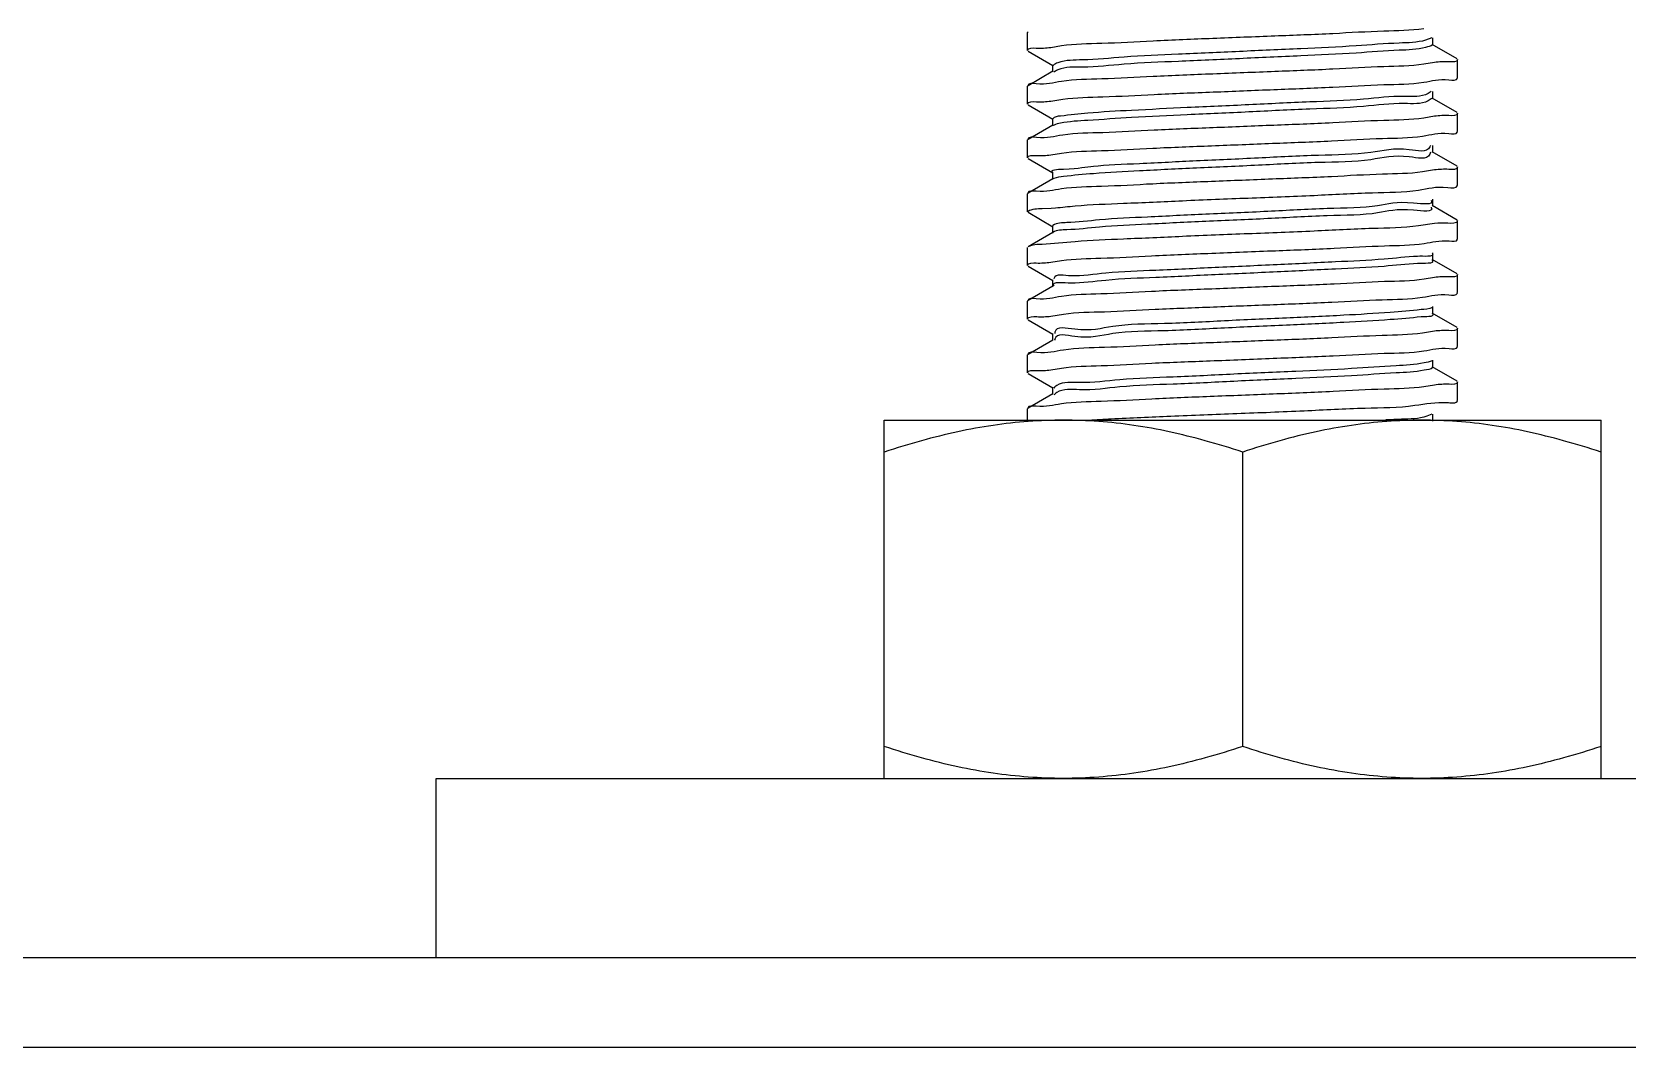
# Model space of a CAD drawing. Extents: x 69728788 to 150676229, y 20327566 to 43663798.
# Drawn here: x 75456212.1 to 75456414.7, y 20763296.4 to 20763425.4 of the extents above; entities that cross this region are included whole.
import ezdxf

# ---------------------------------------------------------------- set-up
doc = ezdxf.new("R2010")
doc.units = 0
doc.header["$LTSCALE"] = 1000
doc.header["$MEASUREMENT"] = 0
doc.layers.get('0').update_dxf_attribs({"linetype": 'CONTINUOUS'})
doc.layers.add('02___PRT_ALL_AXES', color=7, linetype='CONTINUOUS')

msp = doc.modelspace()

# ---------------------------------------------------------------- linework, layer by layer
at = {"color": 0, "linetype": 'Continuous'}
for p, q in [((75456338.61, 20763425.36), (75456338.55, 20763425.29)), ((75456389.89, 20763424.6), (75456389.1, 20763424.31)), ((75456393.1, 20763421.95), (75456389.94, 20763423.78)), ((75456390.01, 20763423.7), (75456390.01, 20763424.61)), ((75456338.61, 20763422.94), (75456341.77, 20763421.11)), ((75456341.49, 20763423.41), (75456342.84, 20763423.63)), ((75456341.77, 20763420.37), (75456338.61, 20763418.54)), ((75456341.7, 20763421.19), (75456341.7, 20763420.28)), ((75456341.97, 20763420.33), (75456341.86, 20763420.26)), ((75456342.01, 20763420.35), (75456341.97, 20763420.33)), ((75456390.22, 20763421.48), (75456388.86, 20763421.26)), ((75456338.61, 20763418.54), (75456338.55, 20763418.46)), ((75456389.82, 20763417.82), (75456389.4, 20763417.54)), ((75456390.01, 20763416.87), (75456390.01, 20763417.78)), ((75456393.1, 20763419.53), (75456393.16, 20763419.6)), ((75456338.61, 20763416.11), (75456341.77, 20763414.28)), ((75456341.5, 20763416.58), (75456343.01, 20763416.82)), ((75456393.1, 20763415.12), (75456389.94, 20763416.95)), ((75456341.77, 20763413.54), (75456338.61, 20763411.71)), ((75456341.7, 20763414.37), (75456341.7, 20763413.46)), ((75456341.91, 20763413.54), (75456341.8, 20763413.49)), ((75456390.22, 20763414.65), (75456388.86, 20763414.43)), ((75456338.61, 20763411.71), (75456338.55, 20763411.64)), ((75456393.1, 20763412.7), (75456393.16, 20763412.77)), ((75456341.49, 20763409.76), (75456342.86, 20763409.98)), ((75456389.7, 20763410.93), (75456389.64, 20763410.76)), ((75456389.72, 20763410.1), (75456389.64, 20763409.85)), ((75456393.1, 20763408.3), (75456389.94, 20763410.13)), ((75456390.01, 20763410.04), (75456390.01, 20763410.95)), ((75456338.61, 20763409.29), (75456341.77, 20763407.46)), ((75456341.7, 20763407.54), (75456341.7, 20763406.63)), ((75456390.22, 20763407.83), (75456388.71, 20763407.59)), ((75456341.77, 20763406.71), (75456338.61, 20763404.88)), ((75456341.87, 20763406.76), (75456341.77, 20763406.72)), ((75456393.1, 20763405.87), (75456393.16, 20763405.95)), ((75456338.61, 20763404.88), (75456338.55, 20763404.81)), ((75456390.01, 20763403.22), (75456390.01, 20763404.13)), ((75456338.61, 20763402.46), (75456341.77, 20763400.63)), ((75456340.39, 20763402.93), (75456341.52, 20763402.99)), ((75456341.52, 20763402.99), (75456342.07, 20763403.03)), ((75456389.81, 20763403.1), (75456389.82, 20763403.08)), ((75456393.1, 20763401.47), (75456389.94, 20763403.3)), ((75456341.77, 20763399.89), (75456338.61, 20763398.06)), ((75456341.75, 20763400.78), (75456341.7, 20763400.71)), ((75456341.7, 20763400.71), (75456341.7, 20763399.8)), ((75456390.21, 20763401.03), (75456388.18, 20763400.73)), ((75456338.61, 20763398.06), (75456338.6, 20763398.05)), ((75456393.1, 20763399.05), (75456393.16, 20763399.12)), ((75456338.61, 20763395.63), (75456341.77, 20763393.8)), ((75456341.49, 20763396.11), (75456342.85, 20763396.32)), ((75456393.1, 20763394.64), (75456389.94, 20763396.47)), ((75456390.01, 20763396.39), (75456390.01, 20763397.3)), ((75456341.7, 20763393.89), (75456341.7, 20763392.98)), ((75456390.22, 20763394.17), (75456388.91, 20763393.95)), ((75456341.77, 20763393.06), (75456338.61, 20763391.23)), ((75456393.1, 20763392.22), (75456393.16, 20763392.29)), ((75456338.61, 20763391.23), (75456338.55, 20763391.16)), ((75456341.5, 20763389.26), (75456343.1, 20763389.52)), ((75456393.1, 20763387.82), (75456389.94, 20763389.65)), ((75456390.01, 20763389.56), (75456390.01, 20763390.47)), ((75456338.61, 20763388.8), (75456341.77, 20763386.97)), ((75456390.22, 20763387.35), (75456388.69, 20763387.11)), ((75456341.77, 20763386.23), (75456338.61, 20763384.4)), ((75456341.7, 20763387.06), (75456341.7, 20763386.15)), ((75456342.02, 20763386.31), (75456342.01, 20763386.22)), ((75456393.1, 20763385.39), (75456393.16, 20763385.47)), ((75456338.61, 20763384.4), (75456338.55, 20763384.33)), ((75456390.01, 20763382.74), (75456390.01, 20763383.65)), ((75456338.61, 20763381.98), (75456341.77, 20763380.15)), ((75456341.49, 20763382.45), (75456342.83, 20763382.67)), ((75456393.1, 20763380.99), (75456389.94, 20763382.82)), ((75456341.77, 20763379.41), (75456338.61, 20763377.58)), ((75456341.7, 20763380.23), (75456341.7, 20763379.32)), ((75456342.02, 20763379.37), (75456341.92, 20763379.28)), ((75456342.05, 20763379.4), (75456342.02, 20763379.37)), ((75456390.22, 20763380.51), (75456388.88, 20763380.3)), ((75456338.61, 20763377.58), (75456338.55, 20763377.5)), ((75456393.1, 20763378.56), (75456393.16, 20763378.64)), ((75456386.03, 20763376.19), (75456384.03, 20763376.11)), ((75456389.87, 20763376.83), (75456389.23, 20763376.54)), ((75456390.01, 20763375.91), (75456390.01, 20763376.82)), ((75456047.27, 20763307.78), (75456263.45, 20763307.78)), ((75456047.27, 20763296.41), (75458778.03, 20763296.41))]:
    msp.add_line(p, q, dxfattribs=at)
msp.add_lwpolyline([(75456338.55, 20763402.53), (75456338.56, 20763402.57), (75456338.6, 20763402.6)], dxfattribs=at)
for points, start_tangent, end_tangent in [([(75456342.84, 20763423.63), (75456347.96, 20763423.94), (75456354.48, 20763424.25), (75456362.07, 20763424.57), (75456369.96, 20763424.88), (75456377.33, 20763425.19), (75456383.79, 20763425.5), (75456388.86, 20763425.81)], (0.989048, 0.147594), (0.989078, 0.147395)), ([(75456389.1, 20763424.31), (75456385.75, 20763423.95), (75456380.27, 20763423.6), (75456373.25, 20763423.24), (75456365.45, 20763422.88), (75456357.69, 20763422.53), (75456350.8, 20763422.17), (75456345.52, 20763421.81), (75456342.4, 20763421.46), (75456341.8, 20763421.11)], (-0.962924, -0.269772), (-0.658136, -0.752899)), ([(75456389.96, 20763423.74), (75456389.1, 20763423.4)], (-0.687387, -0.726291), (-0.962924, -0.269772)), ([(75456338.55, 20763423.01), (75456339.64, 20763423.32)], (0, 1), (0.999372, -0.035427)), ([(75456339.64, 20763423.32), (75456341.49, 20763423.41)], (0.999372, -0.035427), (0.990717, 0.135939)), ([(75456389.1, 20763423.4), (75456385.75, 20763423.04), (75456380.27, 20763422.68), (75456373.25, 20763422.33), (75456365.45, 20763421.97), (75456357.69, 20763421.62), (75456350.8, 20763421.26), (75456345.52, 20763420.9), (75456342.4, 20763420.55), (75456342.01, 20763420.35)], (-0.962924, -0.269772), (-0.865105, -0.501592)), ([(75456393.16, 20763421.88), (75456392.07, 20763421.57)], (0, -1), (-0.999348, 0.036118)), ([(75456388.86, 20763421.26), (75456383.79, 20763420.95), (75456377.33, 20763420.64), (75456369.96, 20763420.33), (75456362.07, 20763420.02), (75456354.48, 20763419.7), (75456347.96, 20763419.39), (75456342.84, 20763419.08)], (-0.989078, -0.147395), (-0.989048, -0.147594)), ([(75456392.07, 20763421.57), (75456390.22, 20763421.48)], (-0.999348, 0.036118), (-0.990807, -0.135283)), ([(75456342.84, 20763419.08), (75456339.64, 20763418.77), (75456338.56, 20763418.55)], (-0.989048, -0.147594), (-0.310223, -0.950664)), ([(75456343.01, 20763416.82), (75456348.1, 20763417.13), (75456354.61, 20763417.43), (75456362.1, 20763417.74), (75456369.82, 20763418.05), (75456377.29, 20763418.36), (75456383.78, 20763418.67), (75456388.86, 20763418.98)], (0.98924, 0.146301), (0.989077, 0.147403)), ([(75456388.86, 20763418.98), (75456392.06, 20763419.29), (75456393.15, 20763419.51)], (0.989077, 0.147403), (0.306622, 0.951831)), ([(75456338.55, 20763416.19), (75456339.69, 20763416.5)], (0, 1), (0.999186, -0.04035)), ([(75456339.69, 20763416.5), (75456341.5, 20763416.58)], (0.999186, -0.04035), (0.992062, 0.125747)), ([(75456389.4, 20763417.54), (75456386.4, 20763417.18), (75456381.22, 20763416.82), (75456374.39, 20763416.47), (75456366.65, 20763416.11), (75456358.83, 20763415.75), (75456351.76, 20763415.4), (75456346.19, 20763415.04), (75456342.72, 20763414.68), (75456341.73, 20763414.34)], (-0.877819, -0.478993), (-0.658426, -0.752645)), ([(75456389.4, 20763416.62), (75456386.4, 20763416.27), (75456381.22, 20763415.91), (75456374.39, 20763415.56), (75456366.65, 20763415.2), (75456358.83, 20763414.84), (75456351.76, 20763414.49), (75456346.19, 20763414.13), (75456342.72, 20763413.77), (75456341.91, 20763413.54)], (-0.877819, -0.478993), (-0.924952, -0.380083)), ([(75456389.88, 20763416.97), (75456389.4, 20763416.62)], (-0.609814, -0.792544), (-0.877819, -0.478993)), ([(75456388.86, 20763414.43), (75456383.78, 20763414.12), (75456377.29, 20763413.81), (75456369.82, 20763413.5), (75456362.1, 20763413.19), (75456354.61, 20763412.88), (75456348.1, 20763412.57), (75456343.01, 20763412.27)], (-0.989077, -0.147403), (-0.98924, -0.146301)), ([(75456392.06, 20763414.74), (75456390.22, 20763414.65)], (-0.99934, 0.036333), (-0.990869, -0.134825)), ([(75456393.16, 20763415.05), (75456392.06, 20763414.74)], (0, -1), (-0.99934, 0.036333)), ([(75456343.01, 20763412.27), (75456339.69, 20763411.95), (75456338.56, 20763411.73)], (-0.98924, -0.146301), (-0.293097, -0.956083)), ([(75456342.86, 20763409.98), (75456347.95, 20763410.29), (75456354.44, 20763410.6), (75456361.92, 20763410.91), (75456369.64, 20763411.22), (75456377.13, 20763411.53), (75456383.63, 20763411.84), (75456388.71, 20763412.14)], (0.989082, 0.147369), (0.989235, 0.146334)), ([(75456388.71, 20763412.14), (75456392.03, 20763412.46), (75456393.15, 20763412.68)], (0.989235, 0.146334), (0.294737, 0.955578)), ([(75456338.55, 20763409.36), (75456339.65, 20763409.67)], (0, 1), (0.999335, -0.036461)), ([(75456339.65, 20763409.67), (75456341.49, 20763409.76)], (0.999335, -0.036461), (0.990915, 0.13449)), ([(75456389.64, 20763410.76), (75456387.01, 20763410.41), (75456382.13, 20763410.05), (75456375.51, 20763409.69), (75456367.86, 20763409.34), (75456359.99, 20763408.98), (75456352.76, 20763408.62), (75456346.92, 20763408.27), (75456343.1, 20763407.91), (75456341.7, 20763407.55), (75456341.71, 20763407.54)], (-0.416882, -0.90896), (0.454993, -0.890495)), ([(75456389.64, 20763409.85), (75456387.01, 20763409.5), (75456382.13, 20763409.14), (75456375.51, 20763408.78), (75456367.86, 20763408.43), (75456359.99, 20763408.07), (75456352.76, 20763407.71), (75456346.92, 20763407.36), (75456343.1, 20763407), (75456341.87, 20763406.76)], (-0.416882, -0.90896), (-0.943011, -0.332761)), ([(75456388.71, 20763407.59), (75456383.63, 20763407.29), (75456377.13, 20763406.98), (75456369.64, 20763406.67), (75456361.92, 20763406.36), (75456354.45, 20763406.05), (75456347.95, 20763405.74), (75456342.86, 20763405.43)], (-0.989235, -0.146334), (-0.989081, -0.147375)), ([(75456392.03, 20763407.91), (75456390.22, 20763407.83)], (-0.999204, 0.039899), (-0.991945, -0.126672)), ([(75456393.16, 20763408.22), (75456392.03, 20763407.91)], (0, -1), (-0.999204, 0.039899)), ([(75456342.86, 20763405.43), (75456339.65, 20763405.12), (75456338.56, 20763404.9)], (-0.989081, -0.147375), (-0.306169, -0.951977)), ([(75456388.18, 20763405.28), (75456391.9, 20763405.62), (75456393.15, 20763405.86)], (0.989139, 0.146982), (0.25731, 0.966329)), ([(75456342.07, 20763403.03), (75456344.57, 20763403.27), (75456350.72, 20763403.6), (75456358.22, 20763403.93), (75456366.56, 20763404.27), (75456374.93, 20763404.61), (75456382.33, 20763404.94), (75456388.18, 20763405.28)], (0.996556, 0.082926), (0.989139, 0.146982)), ([(75456389.82, 20763403.99), (75456387.57, 20763403.63), (75456383, 20763403.28), (75456376.6, 20763402.92), (75456369.05, 20763402.56), (75456361.17, 20763402.21), (75456353.78, 20763401.85), (75456347.69, 20763401.49), (75456343.53, 20763401.14)], (0.432837, -0.901472), (-0.999641, -0.026791)), ([(75456338.6, 20763402.6), (75456340.39, 20763402.93)], (0.846349, 0.532628), (0.999621, 0.02753)), ([(75456389.82, 20763403.08), (75456387.57, 20763402.72), (75456383, 20763402.37), (75456376.6, 20763402.01), (75456369.05, 20763401.65), (75456361.17, 20763401.3), (75456353.78, 20763400.94), (75456347.69, 20763400.58), (75456343.53, 20763400.23)], (0.432837, -0.901472), (-0.999641, -0.026791)), ([(75456393.16, 20763401.4), (75456391.9, 20763401.06)], (0, -1), (-0.998645, 0.052047)), ([(75456388.18, 20763400.73), (75456382.33, 20763400.39), (75456374.93, 20763400.06), (75456366.56, 20763399.72), (75456358.22, 20763399.38), (75456350.72, 20763399.05), (75456344.57, 20763398.72), (75456340.39, 20763398.38)], (-0.989139, -0.146982), (-0.999621, -0.02753)), ([(75456343.53, 20763401.14), (75456341.75, 20763400.78)], (-0.999641, -0.026791), (-0.814814, -0.579723)), ([(75456343.53, 20763400.23), (75456341.77, 20763399.89)], (-0.999641, -0.026791), (-0.826603, -0.562785)), ([(75456391.9, 20763401.06), (75456390.21, 20763401.03)], (-0.998645, 0.052047), (-0.995558, -0.094155)), ([(75456340.39, 20763398.38), (75456338.61, 20763398.06)], (-0.999621, -0.02753), (-0.850273, -0.526343)), ([(75456342.85, 20763396.32), (75456347.84, 20763396.63), (75456354.29, 20763396.94), (75456361.93, 20763397.26), (75456370.01, 20763397.58), (75456377.48, 20763397.89), (75456383.89, 20763398.2), (75456388.91, 20763398.51)], (0.989142, 0.146965), (0.989074, 0.147418)), ([(75456388.91, 20763398.51), (75456392.08, 20763398.81), (75456393.15, 20763399.03)], (0.989074, 0.147418), (0.311738, 0.950168)), ([(75456338.55, 20763395.71), (75456339.65, 20763396.02)], (0, 1), (0.999343, -0.036255)), ([(75456339.65, 20763396.02), (75456341.49, 20763396.11)], (0.999343, -0.036255), (0.990814, 0.135229)), ([(75456388.07, 20763396.86), (75456383.82, 20763396.5), (75456377.66, 20763396.15), (75456370.24, 20763395.79), (75456362.36, 20763395.43), (75456354.84, 20763395.08), (75456348.5, 20763394.72), (75456344.01, 20763394.37)], (-0.998492, -0.054895), (-0.999948, 0.010175)), ([(75456388.07, 20763395.95), (75456383.82, 20763395.59), (75456377.66, 20763395.24), (75456370.24, 20763394.88), (75456362.36, 20763394.52), (75456354.84, 20763394.17), (75456348.5, 20763393.81), (75456344.01, 20763393.46)], (-0.998492, -0.054895), (-0.999948, 0.010175)), ([(75456389.94, 20763397.22), (75456388.07, 20763396.86)], (0.628662, -0.777678), (-0.998492, -0.054895)), ([(75456389.93, 20763396.32), (75456389.94, 20763396.31), (75456388.07, 20763395.95)], (0.677025, -0.73596), (-0.998492, -0.054895)), ([(75456344.01, 20763394.37), (75456341.86, 20763394.01), (75456341.86, 20763394)], (-0.999948, 0.010175), (0.562872, -0.826544)), ([(75456344.01, 20763393.46), (75456341.86, 20763393.1)], (-0.999948, 0.010175), (0.531331, -0.847164)), ([(75456388.91, 20763393.95), (75456383.89, 20763393.65), (75456377.48, 20763393.34), (75456370.01, 20763393.03), (75456361.93, 20763392.71), (75456354.29, 20763392.39), (75456347.84, 20763392.08), (75456342.85, 20763391.77)], (-0.989074, -0.147418), (-0.989142, -0.146965)), ([(75456392.08, 20763394.26), (75456390.22, 20763394.17)], (-0.999393, 0.034825), (-0.990431, -0.138012)), ([(75456393.16, 20763394.57), (75456392.08, 20763394.26)], (0, -1), (-0.999393, 0.034825)), ([(75456342.85, 20763391.77), (75456339.65, 20763391.46), (75456338.56, 20763391.25)], (-0.989142, -0.146965), (-0.306606, -0.951837)), ([(75456341.85, 20763393.11), (75456341.86, 20763393.1)], (0.510325, -0.859981), (0.531331, -0.847164)), ([(75456343.1, 20763389.52), (75456348.3, 20763389.83), (75456354.74, 20763390.13), (75456362.15, 20763390.44), (75456369.79, 20763390.74), (75456377.18, 20763391.05), (75456383.59, 20763391.35), (75456388.69, 20763391.66)], (0.98929, 0.145966), (0.989276, 0.146056)), ([(75456388.69, 20763391.66), (75456392.03, 20763391.98), (75456393.15, 20763392.2)], (0.989276, 0.146056), (0.295583, 0.955317)), ([(75456338.55, 20763388.88), (75456339.7, 20763389.2)], (0, 1), (0.999136, -0.041551)), ([(75456339.7, 20763389.2), (75456341.5, 20763389.26)], (0.999136, -0.041551), (0.992627, 0.121205)), ([(75456388.51, 20763390.09), (75456384.61, 20763389.73), (75456378.7, 20763389.37), (75456371.42, 20763389.02), (75456363.55, 20763388.66), (75456355.93, 20763388.31), (75456349.36, 20763387.95), (75456344.56, 20763387.59), (75456342.02, 20763387.24), (75456342.01, 20763387.06)], (-0.992345, -0.1235), (0.016931, -0.999857)), ([(75456389.95, 20763390.36), (75456388.51, 20763390.09)], (-0.857961, -0.513714), (-0.992345, -0.1235)), ([(75456389.99, 20763389.55), (75456390, 20763389.53), (75456388.51, 20763389.18)], (0.606598, -0.795009), (-0.992345, -0.1235)), ([(75456388.51, 20763389.18), (75456384.61, 20763388.82), (75456378.7, 20763388.46), (75456371.42, 20763388.11), (75456363.55, 20763387.75), (75456355.93, 20763387.4), (75456349.36, 20763387.04), (75456344.56, 20763386.68), (75456342.02, 20763386.32)], (-0.992345, -0.1235), (-0.169271, -0.98557)), ([(75456392.03, 20763387.43), (75456390.22, 20763387.35)], (-0.999206, 0.039849), (-0.992058, -0.125777)), ([(75456393.16, 20763387.74), (75456392.03, 20763387.43)], (0, -1), (-0.999206, 0.039849)), ([(75456342.02, 20763386.32), (75456342.02, 20763386.31)], (-0.169271, -0.985569), (-0.145405, -0.989372)), ([(75456388.69, 20763387.11), (75456383.59, 20763386.8), (75456377.18, 20763386.5), (75456369.79, 20763386.19), (75456362.15, 20763385.89), (75456354.74, 20763385.58), (75456348.3, 20763385.28), (75456343.1, 20763384.96)], (-0.989276, -0.146056), (-0.98929, -0.145966)), ([(75456388.88, 20763384.85), (75456392.07, 20763385.16), (75456393.15, 20763385.37)], (0.989079, 0.147384), (0.308839, 0.951114)), ([(75456343.1, 20763384.96), (75456339.7, 20763384.64), (75456338.56, 20763384.42)], (-0.98929, -0.145966), (-0.290311, -0.956932)), ([(75456388.9, 20763383.32), (75456385.34, 20763382.96), (75456379.7, 20763382.6), (75456372.59, 20763382.25), (75456364.75, 20763381.89), (75456357.04, 20763381.53), (75456350.26, 20763381.18), (75456345.15, 20763380.82), (75456342.25, 20763380.46), (75456341.87, 20763380.12)], (-0.97914, -0.203186), (-0.551735, -0.83402)), ([(75456342.83, 20763382.67), (75456347.87, 20763382.98), (75456354.31, 20763383.29), (75456361.72, 20763383.59), (75456369.74, 20763383.91), (75456377.36, 20763384.23), (75456383.84, 20763384.54), (75456388.88, 20763384.85)], (0.98908, 0.147378), (0.989079, 0.147384)), ([(75456389.92, 20763383.6), (75456388.9, 20763383.32)], (-0.88292, -0.469524), (-0.97914, -0.203186)), ([(75456338.55, 20763382.05), (75456339.64, 20763382.36)], (0, 1), (0.999368, -0.035538)), ([(75456339.64, 20763382.36), (75456341.49, 20763382.45)], (0.999368, -0.035538), (0.990645, 0.136463)), ([(75456388.9, 20763382.4), (75456385.34, 20763382.05), (75456379.7, 20763381.69), (75456372.59, 20763381.34), (75456364.75, 20763380.98), (75456357.04, 20763380.62), (75456350.26, 20763380.27), (75456345.15, 20763379.91), (75456342.25, 20763379.55), (75456342.05, 20763379.4)], (-0.97914, -0.203186), (-0.754909, -0.655829)), ([(75456390, 20763382.75), (75456388.9, 20763382.4)], (-0.590767, -0.806843), (-0.97914, -0.203186)), ([(75456388.88, 20763380.3), (75456383.84, 20763379.99), (75456377.36, 20763379.68), (75456369.74, 20763379.36), (75456361.72, 20763379.04), (75456354.31, 20763378.73), (75456347.87, 20763378.43), (75456342.83, 20763378.12)], (-0.989079, -0.147384), (-0.98908, -0.147378)), ([(75456392.07, 20763380.61), (75456390.22, 20763380.51)], (-0.999364, 0.035669), (-0.990671, -0.136278)), ([(75456393.16, 20763380.91), (75456392.07, 20763380.61)], (0, -1), (-0.999364, 0.035669)), ([(75456342.83, 20763378.12), (75456339.64, 20763377.81), (75456338.56, 20763377.59)], (-0.98908, -0.147378), (-0.309284, -0.95097)), ([(75456346.35, 20763376.06), (75456349.15, 20763376.22), (75456356.72, 20763376.56), (75456365.13, 20763376.9), (75456373.66, 20763377.25), (75456381.4, 20763377.59), (75456387.71, 20763377.94)], (0.998324, 0.057869), (0.989285, 0.145995)), ([(75456387.71, 20763377.94), (75456391.8, 20763378.29)], (0.989285, 0.145995), (0.99816, -0.060643)), ([(75456391.8, 20763378.29), (75456393.15, 20763378.55)], (0.99816, -0.060643), (0.233541, 0.972347)), ([(75456389.23, 20763376.54), (75456386.03, 20763376.19)], (-0.941287, -0.337606), (-0.999995, 0.003313))]:
    msp.add_spline(points, degree=3, dxfattribs=dict(at, start_tangent=start_tangent, end_tangent=end_tangent))
at = {"layer": '02___PRT_ALL_AXES', "color": 0, "linetype": 'Continuous'}
for p, q in [((75456338.55, 20763423.01), (75456338.55, 20763425.29)), ((75456393.16, 20763419.6), (75456393.16, 20763421.88)), ((75456338.55, 20763416.19), (75456338.55, 20763418.46)), ((75456393.16, 20763412.77), (75456393.16, 20763415.05)), ((75456338.55, 20763409.36), (75456338.55, 20763411.64)), ((75456393.16, 20763405.95), (75456393.16, 20763408.22)), ((75456338.55, 20763402.53), (75456338.55, 20763404.81)), ((75456393.16, 20763399.12), (75456393.16, 20763401.4)), ((75456338.55, 20763395.71), (75456338.55, 20763397.98)), ((75456393.16, 20763392.29), (75456393.16, 20763394.57)), ((75456338.55, 20763388.88), (75456338.55, 20763391.16)), ((75456393.16, 20763385.47), (75456393.16, 20763387.74)), ((75456338.55, 20763382.05), (75456338.55, 20763384.33)), ((75456393.16, 20763378.64), (75456393.16, 20763380.91)), ((75456338.55, 20763376.05), (75456338.55, 20763377.5)), ((75456320.34, 20763330.54), (75456320.34, 20763376.05)), ((75456320.34, 20763376.05), (75456411.37, 20763376.05)), ((75456411.37, 20763330.54), (75456411.37, 20763376.05)), ((75456365.86, 20763334.61), (75456365.86, 20763371.99)), ((75456263.45, 20763307.78), (75456263.45, 20763330.54)), ((75456263.45, 20763330.54), (75456320.34, 20763330.54)), ((75456320.34, 20763330.54), (75456411.37, 20763330.54)), ((75456411.37, 20763330.54), (75456468.26, 20763330.54)), ((75456263.45, 20763307.78), (75456468.26, 20763307.78))]:
    msp.add_line(p, q, dxfattribs=at)
for points, start_tangent, end_tangent in [([(75456343.1, 20763376.05), (75456338.63, 20763375.88), (75456334.16, 20763375.39), (75456329.67, 20763374.57), (75456325.09, 20763373.44), (75456320.34, 20763371.99)], (-1, 0), (-0.948683, -0.316228)), ([(75456365.86, 20763371.99), (75456361.11, 20763373.44), (75456356.53, 20763374.57), (75456352.04, 20763375.39), (75456347.57, 20763375.88), (75456343.1, 20763376.05)], (-0.948683, 0.316228), (-1, 0.000001)), ([(75456388.61, 20763376.05), (75456384.15, 20763375.88), (75456379.68, 20763375.39), (75456375.18, 20763374.57), (75456370.6, 20763373.44), (75456365.86, 20763371.99)], (-1, 0), (-0.948683, -0.316228)), ([(75456411.37, 20763371.99), (75456406.62, 20763373.44), (75456402.04, 20763374.57), (75456397.55, 20763375.39), (75456393.08, 20763375.88), (75456388.61, 20763376.05)], (-0.948683, 0.316228), (-1, 0.000001)), ([(75456343.1, 20763330.54), (75456338.63, 20763330.71), (75456334.16, 20763331.21), (75456329.67, 20763332.02), (75456325.09, 20763333.15), (75456320.34, 20763334.61)], (-1, 0), (-0.948683, 0.316228)), ([(75456365.86, 20763334.61), (75456361.11, 20763333.15), (75456356.53, 20763332.02), (75456352.04, 20763331.21), (75456347.57, 20763330.71), (75456343.1, 20763330.54)], (-0.948683, -0.316228), (-1, -0.000001)), ([(75456388.61, 20763330.54), (75456384.15, 20763330.71), (75456379.68, 20763331.21), (75456375.18, 20763332.02), (75456370.6, 20763333.15), (75456365.86, 20763334.61)], (-1, 0), (-0.948683, 0.316228)), ([(75456411.37, 20763334.61), (75456406.62, 20763333.15), (75456402.04, 20763332.02), (75456397.55, 20763331.21), (75456393.08, 20763330.71), (75456388.61, 20763330.54)], (-0.948683, -0.316228), (-1, -0.000001))]:
    msp.add_spline(points, degree=3, dxfattribs=dict(at, start_tangent=start_tangent, end_tangent=end_tangent))

doc.saveas('drawing.dxf')
